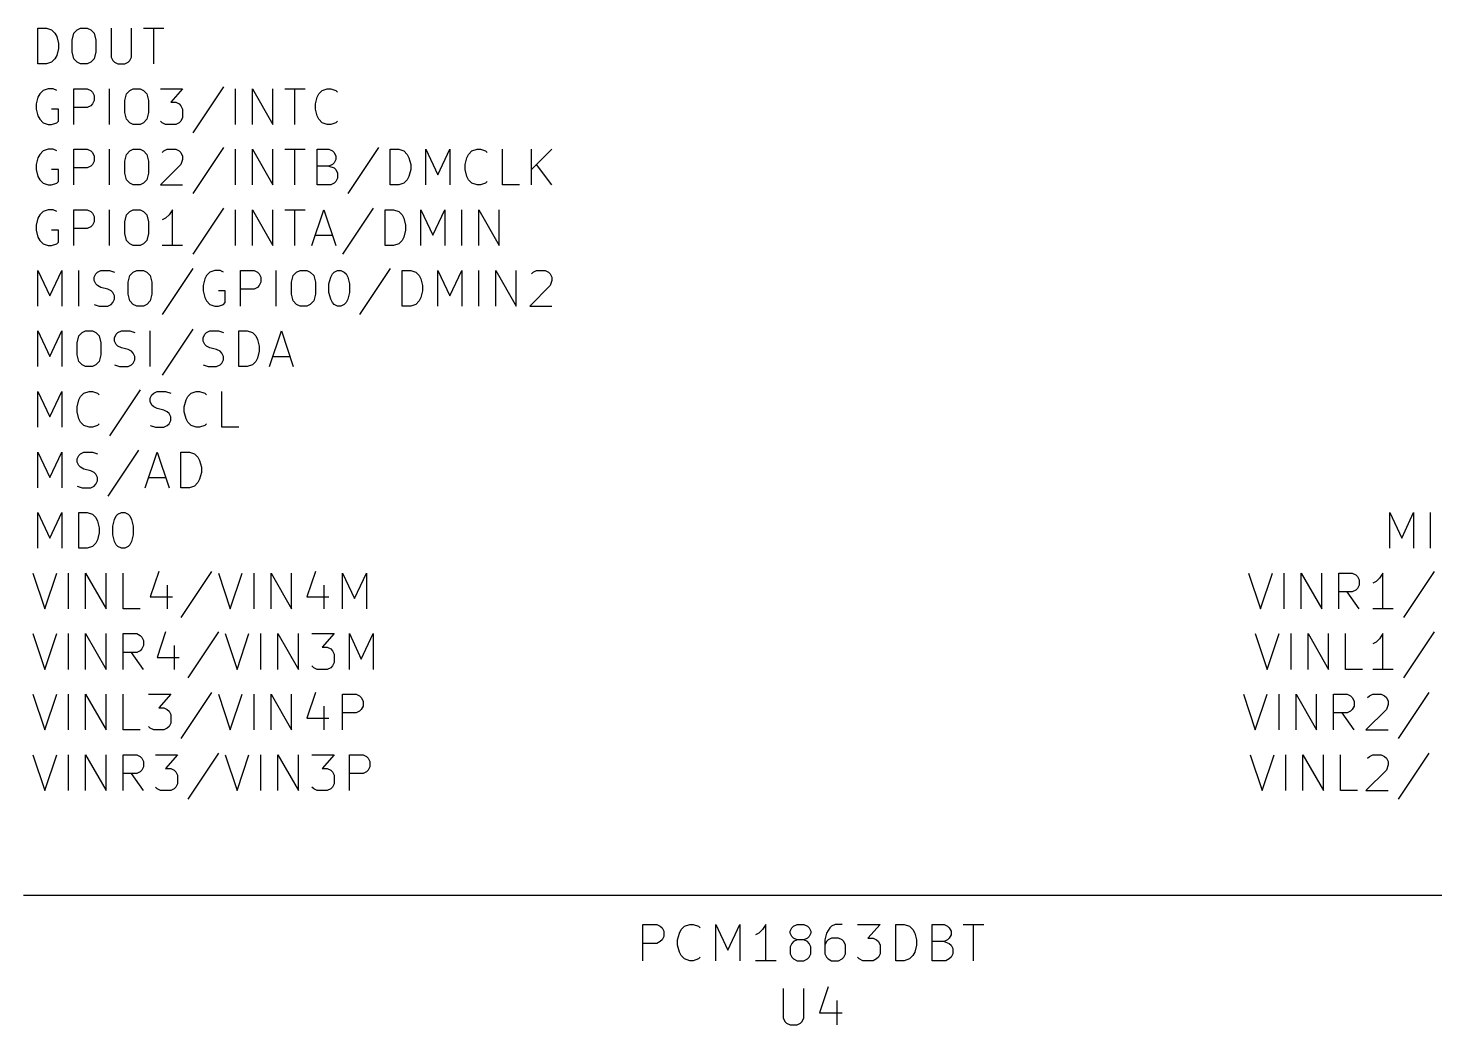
# Model space of a CAD drawing. Header units: millimetres. Extents: x 10 to 287, y -200 to -10.
# Drawn here: x 80.2 to 139.2, y -95.6 to -53.8 of the extents above; entities that cross this region are included whole.
import ezdxf

# ---------------------------------------------------------------- set-up
doc = ezdxf.new("R2010")
doc.units = ezdxf.units.MM
doc.layers.add('GREENSIXTYFIVE', color=129, linetype='CONTINUOUS')
doc.layers.add('RED', color=14, linetype='CONTINUOUS')

msp = doc.modelspace()

# ---------------------------------------------------------------- linework, layer by layer
at = {"layer": 'GREENSIXTYFIVE', "linetype": 'CONTINUOUS'}
for p, q in [((80.6208, -55.3033), (80.6208, -53.8047)), ((80.6208, -53.8047), (80.9776, -53.8047)), ((80.9776, -53.8047), (81.1917, -53.8761)), ((81.1917, -53.8761), (81.3344, -54.0188)), ((81.3344, -54.0188), (81.4057, -54.1615)), ((81.4057, -54.1615), (81.4771, -54.447)), ((82.048, -54.3042), (82.1194, -54.0188)), ((82.1194, -54.0188), (82.2621, -53.8761)), ((82.2621, -53.8761), (82.4048, -53.8047)), ((82.4048, -53.8047), (82.6903, -53.8047)), ((82.6903, -53.8047), (82.833, -53.8761)), ((82.833, -53.8761), (82.9757, -54.0188)), ((82.9757, -54.0188), (83.0471, -54.3042)), ((83.6894, -53.8047), (83.6894, -55.0179)), ((84.5457, -55.0179), (84.5457, -53.8047)), ((85.0453, -53.8047), (85.9016, -53.8047)), ((85.4734, -55.3033), (85.4734, -53.8047)), ((81.4771, -54.6611), (81.4057, -54.9465)), ((81.4771, -54.447), (81.4771, -54.6611)), ((82.048, -54.8038), (82.048, -54.3042)), ((82.1194, -55.0892), (82.048, -54.8038)), ((83.0471, -54.8038), (82.9757, -55.0892)), ((83.0471, -54.3042), (83.0471, -54.8038)), ((80.9776, -55.3033), (80.6208, -55.3033)), ((81.1917, -55.232), (80.9776, -55.3033)), ((81.3344, -55.0892), (81.1917, -55.232)), ((81.4057, -54.9465), (81.3344, -55.0892)), ((82.2621, -55.232), (82.1194, -55.0892)), ((82.4048, -55.3033), (82.2621, -55.232)), ((82.6903, -55.3033), (82.4048, -55.3033)), ((82.833, -55.232), (82.6903, -55.3033)), ((82.9757, -55.0892), (82.833, -55.232)), ((83.6894, -55.0179), (83.7607, -55.1606)), ((83.7607, -55.1606), (83.8321, -55.232)), ((83.8321, -55.232), (83.9748, -55.3033)), ((83.9748, -55.3033), (84.2603, -55.3033)), ((84.2603, -55.3033), (84.403, -55.232)), ((84.403, -55.232), (84.4743, -55.1606)), ((84.4743, -55.1606), (84.5457, -55.0179)), ((80.6921, -56.5588), (80.6208, -56.7015)), ((80.8348, -56.4161), (80.6921, -56.5588)), ((81.0489, -56.3447), (80.8348, -56.4161)), ((81.263, -56.3447), (81.0489, -56.3447)), ((81.4057, -56.4161), (81.263, -56.3447)), ((82.1194, -57.8433), (82.1194, -56.3447)), ((82.1194, -56.3447), (82.6903, -56.3447)), ((82.6903, -56.3447), (82.833, -56.4161)), ((82.833, -56.4161), (82.9043, -56.4874)), ((82.9043, -56.4874), (82.9757, -56.6302)), ((83.618, -57.8433), (83.618, -56.3447)), ((84.2602, -56.8442), (84.3316, -56.5588)), ((84.3316, -56.5588), (84.4743, -56.4161)), ((84.4743, -56.4161), (84.617, -56.3447)), ((84.617, -56.3447), (84.9025, -56.3447)), ((84.9025, -56.3447), (85.0452, -56.4161)), ((85.0452, -56.4161), (85.1879, -56.5588)), ((85.1879, -56.5588), (85.2593, -56.8442)), ((85.7588, -56.3447), (86.6865, -56.3447)), ((86.6865, -56.3447), (86.187, -56.9156)), ((88.3992, -56.2734), (87.1147, -58.2001)), ((88.8988, -57.8433), (88.8988, -56.3447)), ((89.6124, -57.8433), (89.6124, -56.3447)), ((89.6124, -56.3447), (90.4687, -57.8433)), ((90.4687, -57.8433), (90.4687, -56.3447)), ((90.9683, -56.3447), (91.8246, -56.3447)), ((91.3964, -57.8433), (91.3964, -56.3447)), ((92.3242, -56.7015), (92.3955, -56.5588)), ((92.3955, -56.5588), (92.5382, -56.4161)), ((92.5382, -56.4161), (92.7523, -56.3447)), ((92.7523, -56.3447), (92.8951, -56.3447)), ((92.8951, -56.3447), (93.1091, -56.4161)), ((93.1091, -56.4161), (93.1805, -56.4874)), ((80.6208, -56.7015), (80.5494, -56.987)), ((80.5494, -56.987), (80.5494, -57.2011)), ((80.5494, -57.2011), (80.6208, -57.4865)), ((81.4771, -57.2011), (81.1917, -57.2011)), ((81.4771, -57.7006), (81.4771, -57.2011)), ((82.6903, -57.1297), (82.1194, -57.1297)), ((82.833, -57.0583), (82.6903, -57.1297)), ((82.9043, -56.987), (82.833, -57.0583)), ((82.9757, -56.8442), (82.9043, -56.987)), ((82.9757, -56.6302), (82.9757, -56.8442)), ((84.2602, -57.3438), (84.2602, -56.8442)), ((85.2593, -56.8442), (85.2593, -57.3438)), ((86.187, -56.9156), (86.4011, -56.9156)), ((86.4011, -56.9156), (86.5438, -56.987)), ((86.5438, -56.987), (86.6152, -57.0583)), ((86.6152, -57.0583), (86.6865, -57.2011)), ((86.6865, -57.2011), (86.6865, -57.5579)), ((92.2528, -56.987), (92.3242, -56.7015)), ((92.2528, -57.2011), (92.2528, -56.987)), ((92.3242, -57.4865), (92.2528, -57.2011)), ((80.6208, -57.4865), (80.6921, -57.6292)), ((80.6921, -57.6292), (80.8348, -57.772)), ((80.8348, -57.772), (81.0489, -57.8433)), ((81.1917, -57.8433), (81.4057, -57.772)), ((81.4057, -57.772), (81.4771, -57.7006)), ((84.3316, -57.6292), (84.2602, -57.3438)), ((84.4743, -57.772), (84.3316, -57.6292)), ((84.617, -57.8433), (84.4743, -57.772)), ((85.0452, -57.772), (84.9025, -57.8433)), ((85.1879, -57.6292), (85.0452, -57.772)), ((85.2593, -57.3438), (85.1879, -57.6292)), ((85.8302, -57.772), (85.7588, -57.7006)), ((85.9729, -57.8433), (85.8302, -57.772)), ((86.5438, -57.772), (86.4011, -57.8433)), ((86.6152, -57.7006), (86.5438, -57.772)), ((86.6865, -57.5579), (86.6152, -57.7006)), ((92.3955, -57.6292), (92.3242, -57.4865)), ((92.5382, -57.772), (92.3955, -57.6292)), ((92.7523, -57.8433), (92.5382, -57.772)), ((93.1091, -57.772), (92.8951, -57.8433)), ((93.1805, -57.7006), (93.1091, -57.772)), ((81.0489, -57.8433), (81.1917, -57.8433)), ((84.9025, -57.8433), (84.617, -57.8433)), ((86.4011, -57.8433), (85.9729, -57.8433)), ((92.8951, -57.8433), (92.7523, -57.8433)), ((80.8348, -58.9561), (80.6921, -59.0988)), ((81.0489, -58.8847), (80.8348, -58.9561)), ((81.263, -58.8847), (81.0489, -58.8847)), ((81.4057, -58.9561), (81.263, -58.8847)), ((82.1194, -60.3833), (82.1194, -58.8847)), ((82.1194, -58.8847), (82.6903, -58.8847)), ((82.6903, -58.8847), (82.833, -58.9561)), ((82.833, -58.9561), (82.9043, -59.0274)), ((83.618, -60.3833), (83.618, -58.8847)), ((84.3316, -59.0988), (84.4743, -58.9561)), ((84.4743, -58.9561), (84.617, -58.8847)), ((84.617, -58.8847), (84.9025, -58.8847)), ((84.9025, -58.8847), (85.0452, -58.9561)), ((85.0452, -58.9561), (85.1879, -59.0988)), ((85.8302, -59.0274), (85.9016, -58.9561)), ((85.9016, -58.9561), (86.0443, -58.8847)), ((86.0443, -58.8847), (86.4011, -58.8847)), ((86.4011, -58.8847), (86.5438, -58.9561)), ((86.5438, -58.9561), (86.6152, -59.0274)), ((88.3992, -58.8134), (87.1147, -60.7401)), ((88.8988, -60.3833), (88.8988, -58.8847)), ((89.6124, -60.3833), (89.6124, -58.8847)), ((89.6124, -58.8847), (90.4687, -60.3833)), ((90.4687, -60.3833), (90.4687, -58.8847)), ((90.9683, -58.8847), (91.8246, -58.8847)), ((91.3964, -60.3833), (91.3964, -58.8847)), ((92.3242, -60.3833), (92.3242, -58.8847)), ((92.3242, -58.8847), (92.8237, -58.8847)), ((92.8237, -58.8847), (92.9664, -58.9561)), ((92.9664, -58.9561), (93.0378, -59.0274)), ((94.8932, -58.8134), (93.6087, -60.7401)), ((95.3928, -60.3833), (95.3928, -58.8847)), ((95.3928, -58.8847), (95.7496, -58.8847)), ((95.7496, -58.8847), (95.9637, -58.9561)), ((95.9637, -58.9561), (96.1064, -59.0988)), ((96.8914, -60.3833), (96.8914, -58.8847)), ((96.8914, -58.8847), (97.3909, -59.9551)), ((97.3909, -59.9551), (97.8904, -58.8847)), ((97.8904, -58.8847), (97.8904, -60.3833)), ((98.6754, -59.0988), (98.8181, -58.9561)), ((98.8181, -58.9561), (99.0322, -58.8847)), ((99.0322, -58.8847), (99.175, -58.8847)), ((99.175, -58.8847), (99.389, -58.9561)), ((99.389, -58.9561), (99.4604, -59.0274)), ((100.1027, -60.3833), (100.1027, -58.8847)), ((101.3159, -60.3833), (101.3159, -58.8847)), ((102.1722, -58.8847), (101.3159, -59.7411)), ((80.6208, -59.2415), (80.5494, -59.527)), ((80.5494, -59.527), (80.5494, -59.7411)), ((80.6921, -59.0988), (80.6208, -59.2415)), ((82.9043, -59.527), (82.833, -59.5983)), ((82.9043, -59.0274), (82.9757, -59.1702)), ((82.9757, -59.3842), (82.9043, -59.527)), ((82.9757, -59.1702), (82.9757, -59.3842)), ((84.2602, -59.3842), (84.3316, -59.0988)), ((84.2602, -59.8838), (84.2602, -59.3842)), ((85.1879, -59.0988), (85.2593, -59.3842)), ((85.2593, -59.3842), (85.2593, -59.8838)), ((86.6152, -59.527), (85.7588, -60.3833)), ((86.6152, -59.0274), (86.6865, -59.1702)), ((86.6865, -59.3129), (86.6152, -59.527)), ((86.6865, -59.1702), (86.6865, -59.3129)), ((92.9664, -59.527), (92.8237, -59.5983)), ((93.0378, -59.4556), (92.9664, -59.527)), ((93.0378, -59.0274), (93.1091, -59.1702)), ((93.1091, -59.3129), (93.0378, -59.4556)), ((93.1091, -59.1702), (93.1091, -59.3129)), ((96.1064, -59.0988), (96.1777, -59.2415)), ((96.1777, -59.2415), (96.2491, -59.527)), ((96.2491, -59.527), (96.2491, -59.7411)), ((98.5327, -59.527), (98.6041, -59.2415)), ((98.5327, -59.7411), (98.5327, -59.527)), ((98.6041, -59.2415), (98.6754, -59.0988)), ((102.1722, -60.3833), (101.5299, -59.527)), ((80.5494, -59.7411), (80.6208, -60.0265)), ((80.6208, -60.0265), (80.6921, -60.1692)), ((81.4771, -59.7411), (81.1917, -59.7411)), ((81.4771, -60.2406), (81.4771, -59.7411)), ((82.6903, -59.6697), (82.1194, -59.6697)), ((82.833, -59.5983), (82.6903, -59.6697)), ((84.3316, -60.1692), (84.2602, -59.8838)), ((85.2593, -59.8838), (85.1879, -60.1692)), ((92.8237, -59.5983), (92.3242, -59.5983)), ((92.8237, -59.5983), (93.0378, -59.6697)), ((93.0378, -59.6697), (93.1091, -59.7411)), ((93.1091, -59.7411), (93.1805, -59.8838)), ((93.1805, -60.0979), (93.1091, -60.2406)), ((93.1805, -59.8838), (93.1805, -60.0979)), ((96.1777, -60.0265), (96.1064, -60.1692)), ((96.2491, -59.7411), (96.1777, -60.0265)), ((98.6041, -60.0265), (98.5327, -59.7411)), ((98.6754, -60.1692), (98.6041, -60.0265)), ((80.6921, -60.1692), (80.8348, -60.312)), ((80.8348, -60.312), (81.0489, -60.3833)), ((81.0489, -60.3833), (81.1917, -60.3833)), ((81.1917, -60.3833), (81.4057, -60.312)), ((81.4057, -60.312), (81.4771, -60.2406)), ((84.4743, -60.312), (84.3316, -60.1692)), ((84.617, -60.3833), (84.4743, -60.312)), ((84.9025, -60.3833), (84.617, -60.3833)), ((85.0452, -60.312), (84.9025, -60.3833)), ((85.1879, -60.1692), (85.0452, -60.312)), ((85.7588, -60.3833), (86.6865, -60.3833)), ((92.8951, -60.3833), (92.3242, -60.3833)), ((93.0378, -60.312), (92.8951, -60.3833)), ((93.1091, -60.2406), (93.0378, -60.312)), ((95.7496, -60.3833), (95.3928, -60.3833)), ((95.9637, -60.312), (95.7496, -60.3833)), ((96.1064, -60.1692), (95.9637, -60.312)), ((98.8181, -60.312), (98.6754, -60.1692)), ((99.0322, -60.3833), (98.8181, -60.312)), ((99.175, -60.3833), (99.0322, -60.3833)), ((99.389, -60.312), (99.175, -60.3833)), ((99.4604, -60.2406), (99.389, -60.312)), ((100.8163, -60.3833), (100.1027, -60.3833)), ((80.6208, -61.7815), (80.5494, -62.067)), ((80.6921, -61.6388), (80.6208, -61.7815)), ((80.8348, -61.4961), (80.6921, -61.6388)), ((81.0489, -61.4247), (80.8348, -61.4961)), ((81.263, -61.4247), (81.0489, -61.4247)), ((81.4057, -61.4961), (81.263, -61.4247)), ((82.1194, -62.9233), (82.1194, -61.4247)), ((82.1194, -61.4247), (82.6903, -61.4247)), ((82.6903, -61.4247), (82.833, -61.4961)), ((82.833, -61.4961), (82.9043, -61.5674)), ((82.9043, -61.5674), (82.9757, -61.7102)), ((82.9757, -61.9242), (82.9043, -62.067)), ((82.9757, -61.7102), (82.9757, -61.9242)), ((83.618, -62.9233), (83.618, -61.4247)), ((84.2602, -61.9242), (84.3316, -61.6388)), ((84.2602, -62.4238), (84.2602, -61.9242)), ((84.3316, -61.6388), (84.4743, -61.4961)), ((84.4743, -61.4961), (84.617, -61.4247)), ((84.617, -61.4247), (84.9025, -61.4247)), ((84.9025, -61.4247), (85.0452, -61.4961)), ((85.0452, -61.4961), (85.1879, -61.6388)), ((85.1879, -61.6388), (85.2593, -61.9242)), ((85.2593, -61.9242), (85.2593, -62.4238)), ((85.9729, -61.7815), (85.8302, -61.8529)), ((86.1156, -61.6388), (85.9729, -61.7815)), ((86.2584, -61.4247), (86.1156, -61.6388)), ((86.2584, -62.9233), (86.2584, -61.4247)), ((88.3992, -61.3534), (87.1147, -63.2801)), ((88.8988, -62.9233), (88.8988, -61.4247)), ((89.6124, -62.9233), (89.6124, -61.4247)), ((89.6124, -61.4247), (90.4687, -62.9233)), ((90.4687, -62.9233), (90.4687, -61.4247)), ((90.9683, -61.4247), (91.8246, -61.4247)), ((91.3964, -62.9233), (91.3964, -61.4247)), ((92.1101, -62.9233), (92.6096, -61.4247)), ((92.6096, -61.4247), (93.1091, -62.9233)), ((94.6791, -61.3534), (93.3946, -63.2801)), ((95.1787, -62.9233), (95.1787, -61.4247)), ((95.1787, -61.4247), (95.5355, -61.4247)), ((95.5355, -61.4247), (95.7496, -61.4961)), ((95.7496, -61.4961), (95.8923, -61.6388)), ((95.8923, -61.6388), (95.9636, -61.7815)), ((95.9636, -61.7815), (96.035, -62.067)), ((96.6773, -62.9233), (96.6773, -61.4247)), ((96.6773, -61.4247), (97.1768, -62.4951)), ((97.1768, -62.4951), (97.6763, -61.4247)), ((97.6763, -61.4247), (97.6763, -62.9233)), ((98.39, -62.9233), (98.39, -61.4247)), ((99.1036, -62.9233), (99.1036, -61.4247)), ((99.1036, -61.4247), (99.9599, -62.9233)), ((99.9599, -62.9233), (99.9599, -61.4247)), ((80.5494, -62.067), (80.5494, -62.2811)), ((80.5494, -62.2811), (80.6208, -62.5665)), ((81.4771, -62.2811), (81.1917, -62.2811)), ((81.4771, -62.7806), (81.4771, -62.2811)), ((82.6903, -62.2097), (82.1194, -62.2097)), ((82.833, -62.1383), (82.6903, -62.2097)), ((82.9043, -62.067), (82.833, -62.1383)), ((84.3316, -62.7092), (84.2602, -62.4238)), ((85.2593, -62.4238), (85.1879, -62.7092)), ((92.2528, -62.4951), (92.9664, -62.4951)), ((96.035, -62.2811), (95.9636, -62.5665)), ((96.035, -62.067), (96.035, -62.2811)), ((80.6208, -62.5665), (80.6921, -62.7092)), ((80.6921, -62.7092), (80.8348, -62.852)), ((80.8348, -62.852), (81.0489, -62.9233)), ((81.0489, -62.9233), (81.1917, -62.9233)), ((81.1917, -62.9233), (81.4057, -62.852)), ((81.4057, -62.852), (81.4771, -62.7806)), ((84.4743, -62.852), (84.3316, -62.7092)), ((84.617, -62.9233), (84.4743, -62.852)), ((84.9025, -62.9233), (84.617, -62.9233)), ((85.0452, -62.852), (84.9025, -62.9233)), ((85.1879, -62.7092), (85.0452, -62.852)), ((86.6865, -62.9233), (85.8302, -62.9233)), ((95.5355, -62.9233), (95.1787, -62.9233)), ((95.7496, -62.852), (95.5355, -62.9233)), ((95.8923, -62.7092), (95.7496, -62.852)), ((95.9636, -62.5665), (95.8923, -62.7092)), ((80.6208, -65.4633), (80.6208, -63.9647)), ((80.6208, -63.9647), (81.1203, -65.0351)), ((81.1203, -65.0351), (81.6198, -63.9647)), ((81.6198, -63.9647), (81.6198, -65.4633)), ((82.3335, -65.4633), (82.3335, -63.9647)), ((82.9757, -64.2502), (83.0471, -64.1074)), ((82.9757, -64.3929), (82.9757, -64.2502)), ((83.0471, -64.1074), (83.1184, -64.0361)), ((83.1184, -64.0361), (83.2611, -63.9647)), ((83.2611, -63.9647), (83.618, -63.9647)), ((83.618, -63.9647), (83.832, -64.0361)), ((84.4029, -64.4642), (84.4743, -64.1788)), ((84.4743, -64.1788), (84.617, -64.0361)), ((84.617, -64.0361), (84.7597, -63.9647)), ((84.7597, -63.9647), (85.0452, -63.9647)), ((85.0452, -63.9647), (85.1879, -64.0361)), ((85.1879, -64.0361), (85.3306, -64.1788)), ((85.3306, -64.1788), (85.402, -64.4642)), ((87.1147, -63.8934), (85.8302, -65.8201)), ((87.6856, -64.1788), (87.6143, -64.3215)), ((87.8283, -64.0361), (87.6856, -64.1788)), ((88.0424, -63.9647), (87.8283, -64.0361)), ((88.2565, -63.9647), (88.0424, -63.9647)), ((88.3992, -64.0361), (88.2565, -63.9647)), ((89.1129, -65.4633), (89.1129, -63.9647)), ((89.1129, -63.9647), (89.6838, -63.9647)), ((89.6838, -63.9647), (89.8265, -64.0361)), ((89.8265, -64.0361), (89.8978, -64.1074)), ((89.8978, -64.1074), (89.9692, -64.2502)), ((89.9692, -64.2502), (89.9692, -64.4642)), ((90.6115, -65.4633), (90.6115, -63.9647)), ((91.2537, -64.4642), (91.3251, -64.1788)), ((91.3251, -64.1788), (91.4678, -64.0361)), ((91.4678, -64.0361), (91.6105, -63.9647)), ((91.6105, -63.9647), (91.896, -63.9647)), ((91.896, -63.9647), (92.0387, -64.0361)), ((92.0387, -64.0361), (92.1814, -64.1788)), ((92.1814, -64.1788), (92.2528, -64.4642)), ((92.8237, -64.5356), (92.8951, -64.2502)), ((92.8951, -64.2502), (92.9664, -64.1074)), ((92.9664, -64.1074), (93.0378, -64.0361)), ((93.0378, -64.0361), (93.1805, -63.9647)), ((93.1805, -63.9647), (93.3232, -63.9647)), ((93.3232, -63.9647), (93.466, -64.0361)), ((93.466, -64.0361), (93.5373, -64.1074)), ((93.5373, -64.1074), (93.6087, -64.2502)), ((93.6087, -64.2502), (93.68, -64.5356)), ((95.3927, -63.8934), (94.1082, -65.8201)), ((95.8923, -65.4633), (95.8923, -63.9647)), ((95.8923, -63.9647), (96.2491, -63.9647)), ((96.2491, -63.9647), (96.4632, -64.0361)), ((96.4632, -64.0361), (96.6059, -64.1788)), ((96.6059, -64.1788), (96.6772, -64.3215)), ((97.3909, -65.4633), (97.3909, -63.9647)), ((97.3909, -63.9647), (97.8904, -65.0351)), ((97.8904, -65.0351), (98.3899, -63.9647)), ((98.3899, -63.9647), (98.3899, -65.4633)), ((99.1036, -65.4633), (99.1036, -63.9647)), ((99.8172, -65.4633), (99.8172, -63.9647)), ((99.8172, -63.9647), (100.6735, -65.4633)), ((100.6735, -65.4633), (100.6735, -63.9647)), ((101.3158, -64.1074), (101.3872, -64.0361)), ((101.3872, -64.0361), (101.5299, -63.9647)), ((101.5299, -63.9647), (101.8867, -63.9647)), ((101.8867, -63.9647), (102.0294, -64.0361)), ((102.0294, -64.0361), (102.1008, -64.1074)), ((102.1008, -64.1074), (102.1721, -64.2502)), ((102.1721, -64.2502), (102.1721, -64.3929)), ((83.0471, -64.5356), (82.9757, -64.3929)), ((83.1184, -64.607), (83.0471, -64.5356)), ((83.2611, -64.6783), (83.1184, -64.607)), ((83.5466, -64.7497), (83.2611, -64.6783)), ((83.6893, -64.8211), (83.5466, -64.7497)), ((83.7607, -64.8924), (83.6893, -64.8211)), ((84.4029, -64.9638), (84.4029, -64.4642)), ((85.402, -64.4642), (85.402, -64.9638)), ((87.6143, -64.3215), (87.5429, -64.607)), ((87.5429, -64.607), (87.5429, -64.8211)), ((87.5429, -64.8211), (87.6143, -65.1065)), ((88.4706, -64.8211), (88.1852, -64.8211)), ((88.4706, -65.3206), (88.4706, -64.8211)), ((89.6838, -64.7497), (89.1129, -64.7497)), ((89.8265, -64.6783), (89.6838, -64.7497)), ((89.8978, -64.607), (89.8265, -64.6783)), ((89.9692, -64.4642), (89.8978, -64.607)), ((91.2537, -64.9638), (91.2537, -64.4642)), ((92.2528, -64.4642), (92.2528, -64.9638)), ((92.8237, -64.8924), (92.8237, -64.5356)), ((93.68, -64.5356), (93.68, -64.8924)), ((96.6772, -64.3215), (96.7486, -64.607)), ((96.7486, -64.8211), (96.6772, -65.1065)), ((96.7486, -64.607), (96.7486, -64.8211)), ((102.1008, -64.607), (101.2444, -65.4633)), ((102.1721, -64.3929), (102.1008, -64.607)), ((82.9757, -65.392), (83.1898, -65.4633)), ((83.1898, -65.4633), (83.5466, -65.4633)), ((83.5466, -65.4633), (83.6893, -65.392)), ((83.6893, -65.392), (83.7607, -65.3206)), ((83.832, -65.0351), (83.7607, -64.8924)), ((83.7607, -65.3206), (83.832, -65.1779)), ((83.832, -65.1779), (83.832, -65.0351)), ((84.4743, -65.2492), (84.4029, -64.9638)), ((84.617, -65.392), (84.4743, -65.2492)), ((84.7597, -65.4633), (84.617, -65.392)), ((85.0452, -65.4633), (84.7597, -65.4633)), ((85.1879, -65.392), (85.0452, -65.4633)), ((85.3306, -65.2492), (85.1879, -65.392)), ((85.402, -64.9638), (85.3306, -65.2492)), ((87.6143, -65.1065), (87.6856, -65.2492)), ((87.6856, -65.2492), (87.8283, -65.392)), ((87.8283, -65.392), (88.0424, -65.4633)), ((88.0424, -65.4633), (88.1852, -65.4633)), ((88.1852, -65.4633), (88.3992, -65.392)), ((88.3992, -65.392), (88.4706, -65.3206)), ((91.3251, -65.2492), (91.2537, -64.9638)), ((91.4678, -65.392), (91.3251, -65.2492)), ((91.6105, -65.4633), (91.4678, -65.392)), ((91.896, -65.4633), (91.6105, -65.4633)), ((92.0387, -65.392), (91.896, -65.4633)), ((92.1814, -65.2492), (92.0387, -65.392)), ((92.2528, -64.9638), (92.1814, -65.2492)), ((92.8951, -65.1779), (92.8237, -64.8924)), ((92.9664, -65.3206), (92.8951, -65.1779)), ((93.0378, -65.392), (92.9664, -65.3206)), ((93.1805, -65.4633), (93.0378, -65.392)), ((93.3232, -65.4633), (93.1805, -65.4633)), ((93.466, -65.392), (93.3232, -65.4633)), ((93.5373, -65.3206), (93.466, -65.392)), ((93.6087, -65.1779), (93.5373, -65.3206)), ((93.68, -64.8924), (93.6087, -65.1779)), ((96.2491, -65.4633), (95.8923, -65.4633)), ((96.4632, -65.392), (96.2491, -65.4633)), ((96.6059, -65.2492), (96.4632, -65.392)), ((96.6772, -65.1065), (96.6059, -65.2492)), ((101.2444, -65.4633), (102.1721, -65.4633)), ((80.6208, -68.0033), (80.6208, -66.5047)), ((80.6208, -66.5047), (81.1203, -67.5751)), ((81.1203, -67.5751), (81.6198, -66.5047)), ((81.6198, -66.5047), (81.6198, -68.0033)), ((82.3335, -66.7188), (82.4762, -66.5761)), ((82.4762, -66.5761), (82.6189, -66.5047)), ((82.6189, -66.5047), (82.9044, -66.5047)), ((82.9044, -66.5047), (83.0471, -66.5761)), ((83.0471, -66.5761), (83.1898, -66.7188)), ((83.8321, -66.7902), (83.9035, -66.6474)), ((83.9035, -66.6474), (83.9748, -66.5761)), ((83.9748, -66.5761), (84.1175, -66.5047)), ((84.1175, -66.5047), (84.4744, -66.5047)), ((84.4744, -66.5047), (84.6884, -66.5761)), ((85.3307, -68.0033), (85.3307, -66.5047)), ((87.1147, -66.4334), (85.8302, -68.3601)), ((87.5429, -66.7902), (87.6143, -66.6474)), ((87.6143, -66.6474), (87.6856, -66.5761)), ((87.6856, -66.5761), (87.8283, -66.5047)), ((87.8283, -66.5047), (88.1852, -66.5047)), ((88.1852, -66.5047), (88.3992, -66.5761)), ((89.0415, -68.0033), (89.0415, -66.5047)), ((89.0415, -66.5047), (89.3983, -66.5047)), ((89.3983, -66.5047), (89.6124, -66.5761)), ((89.6124, -66.5761), (89.7551, -66.7188)), ((90.326, -68.0033), (90.8255, -66.5047)), ((90.8255, -66.5047), (91.325, -68.0033)), ((82.2621, -67.0042), (82.3335, -66.7188)), ((82.2621, -67.5038), (82.2621, -67.0042)), ((83.1898, -66.7188), (83.2612, -67.0042)), ((83.2612, -67.0042), (83.2612, -67.5038)), ((83.8321, -66.9329), (83.8321, -66.7902)), ((83.9035, -67.0756), (83.8321, -66.9329)), ((83.9748, -67.147), (83.9035, -67.0756)), ((84.1175, -67.2183), (83.9748, -67.147)), ((84.403, -67.2897), (84.1175, -67.2183)), ((87.5429, -66.9329), (87.5429, -66.7902)), ((87.6143, -67.0756), (87.5429, -66.9329)), ((87.6856, -67.147), (87.6143, -67.0756)), ((87.8283, -67.2183), (87.6856, -67.147)), ((88.1138, -67.2897), (87.8283, -67.2183)), ((89.7551, -66.7188), (89.8264, -66.8615)), ((89.8264, -66.8615), (89.8978, -67.147)), ((89.8978, -67.147), (89.8978, -67.3611)), ((82.3335, -67.7892), (82.2621, -67.5038)), ((82.4762, -67.932), (82.3335, -67.7892)), ((83.1898, -67.7892), (83.0471, -67.932)), ((83.2612, -67.5038), (83.1898, -67.7892)), ((84.5457, -67.3611), (84.403, -67.2897)), ((84.6171, -67.4324), (84.5457, -67.3611)), ((84.6884, -67.5751), (84.6171, -67.4324)), ((84.6171, -67.8606), (84.6884, -67.7179)), ((84.6884, -67.7179), (84.6884, -67.5751)), ((88.2565, -67.3611), (88.1138, -67.2897)), ((88.3279, -67.4324), (88.2565, -67.3611)), ((88.3992, -67.5751), (88.3279, -67.4324)), ((88.3279, -67.8606), (88.3992, -67.7179)), ((88.3992, -67.7179), (88.3992, -67.5751)), ((89.7551, -67.7892), (89.6124, -67.932)), ((89.8264, -67.6465), (89.7551, -67.7892)), ((89.8978, -67.3611), (89.8264, -67.6465)), ((90.4687, -67.5751), (91.1823, -67.5751)), ((82.6189, -68.0033), (82.4762, -67.932)), ((82.9044, -68.0033), (82.6189, -68.0033)), ((83.0471, -67.932), (82.9044, -68.0033)), ((83.8321, -67.932), (84.0462, -68.0033)), ((84.0462, -68.0033), (84.403, -68.0033)), ((84.403, -68.0033), (84.5457, -67.932)), ((84.5457, -67.932), (84.6171, -67.8606)), ((87.5429, -67.932), (87.757, -68.0033)), ((87.757, -68.0033), (88.1138, -68.0033)), ((88.1138, -68.0033), (88.2565, -67.932)), ((88.2565, -67.932), (88.3279, -67.8606)), ((89.3983, -68.0033), (89.0415, -68.0033)), ((89.6124, -67.932), (89.3983, -68.0033)), ((84.9025, -68.9734), (83.618, -70.9001)), ((80.6208, -70.5433), (80.6208, -69.0447)), ((80.6208, -69.0447), (81.1203, -70.1151)), ((81.1203, -70.1151), (81.6198, -69.0447)), ((81.6198, -69.0447), (81.6198, -70.5433)), ((82.2621, -69.687), (82.3335, -69.4015)), ((82.3335, -69.4015), (82.4048, -69.2588)), ((82.4048, -69.2588), (82.5475, -69.1161)), ((82.5475, -69.1161), (82.7616, -69.0447)), ((82.7616, -69.0447), (82.9044, -69.0447)), ((82.9044, -69.0447), (83.1184, -69.1161)), ((83.1184, -69.1161), (83.1898, -69.1874)), ((85.3307, -69.3302), (85.4021, -69.1874)), ((85.3307, -69.4729), (85.3307, -69.3302)), ((85.4021, -69.6156), (85.3307, -69.4729)), ((85.4021, -69.1874), (85.4734, -69.1161)), ((85.4734, -69.1161), (85.6161, -69.0447)), ((85.6161, -69.0447), (85.973, -69.0447)), ((85.973, -69.0447), (86.187, -69.1161)), ((86.7579, -69.687), (86.8293, -69.4015)), ((86.8293, -69.4015), (86.9006, -69.2588)), ((86.9006, -69.2588), (87.0433, -69.1161)), ((87.0433, -69.1161), (87.2574, -69.0447)), ((87.2574, -69.0447), (87.4002, -69.0447)), ((87.4002, -69.0447), (87.6142, -69.1161)), ((87.6142, -69.1161), (87.6856, -69.1874)), ((88.3279, -70.5433), (88.3279, -69.0447)), ((82.2621, -69.9011), (82.2621, -69.687)), ((82.3335, -70.1865), (82.2621, -69.9011)), ((82.4048, -70.3292), (82.3335, -70.1865)), ((85.4734, -69.687), (85.4021, -69.6156)), ((85.6161, -69.7583), (85.4734, -69.687)), ((85.9016, -69.8297), (85.6161, -69.7583)), ((86.0443, -69.9011), (85.9016, -69.8297)), ((86.1157, -69.9724), (86.0443, -69.9011)), ((86.187, -70.1151), (86.1157, -69.9724)), ((86.187, -70.2579), (86.187, -70.1151)), ((86.7579, -69.9011), (86.7579, -69.687)), ((86.8293, -70.1865), (86.7579, -69.9011)), ((86.9006, -70.3292), (86.8293, -70.1865)), ((82.5475, -70.472), (82.4048, -70.3292)), ((82.7616, -70.5433), (82.5475, -70.472)), ((82.9044, -70.5433), (82.7616, -70.5433)), ((83.1184, -70.472), (82.9044, -70.5433)), ((83.1898, -70.4006), (83.1184, -70.472)), ((85.3307, -70.472), (85.5448, -70.5433)), ((85.5448, -70.5433), (85.9016, -70.5433)), ((85.9016, -70.5433), (86.0443, -70.472)), ((86.0443, -70.472), (86.1157, -70.4006)), ((86.1157, -70.4006), (86.187, -70.2579)), ((87.0433, -70.472), (86.9006, -70.3292)), ((87.2574, -70.5433), (87.0433, -70.472)), ((87.4002, -70.5433), (87.2574, -70.5433)), ((87.6142, -70.472), (87.4002, -70.5433)), ((87.6856, -70.4006), (87.6142, -70.472)), ((89.0415, -70.5433), (88.3279, -70.5433)), ((80.6208, -73.0833), (80.6208, -71.5847)), ((80.6208, -71.5847), (81.1203, -72.6551)), ((81.1203, -72.6551), (81.6198, -71.5847)), ((81.6198, -71.5847), (81.6198, -73.0833)), ((82.2621, -71.8702), (82.3335, -71.7274)), ((82.2621, -72.0129), (82.2621, -71.8702)), ((82.3335, -71.7274), (82.4048, -71.6561)), ((82.4048, -71.6561), (82.5475, -71.5847)), ((82.5475, -71.5847), (82.9044, -71.5847)), ((82.9044, -71.5847), (83.1184, -71.6561)), ((84.8311, -71.5134), (83.5466, -73.4401)), ((85.1166, -73.0833), (85.6161, -71.5847)), ((85.6161, -71.5847), (86.1156, -73.0833)), ((86.6152, -73.0833), (86.6152, -71.5847)), ((86.6152, -71.5847), (86.972, -71.5847)), ((86.972, -71.5847), (87.1861, -71.6561)), ((87.1861, -71.6561), (87.3288, -71.7988)), ((87.3288, -71.7988), (87.4001, -71.9415)), ((87.4001, -71.9415), (87.4715, -72.227)), ((82.3335, -72.1556), (82.2621, -72.0129)), ((82.4048, -72.227), (82.3335, -72.1556)), ((82.5475, -72.2983), (82.4048, -72.227)), ((82.833, -72.3697), (82.5475, -72.2983)), ((82.9757, -72.4411), (82.833, -72.3697)), ((83.0471, -72.5124), (82.9757, -72.4411)), ((83.1184, -72.6551), (83.0471, -72.5124)), ((87.4715, -72.4411), (87.4001, -72.7265)), ((87.4715, -72.227), (87.4715, -72.4411)), ((82.2621, -73.012), (82.4762, -73.0833)), ((82.4762, -73.0833), (82.833, -73.0833)), ((82.833, -73.0833), (82.9757, -73.012)), ((82.9757, -73.012), (83.0471, -72.9406)), ((83.0471, -72.9406), (83.1184, -72.7979)), ((83.1184, -72.7979), (83.1184, -72.6551)), ((85.2593, -72.6551), (85.9729, -72.6551)), ((86.972, -73.0833), (86.6152, -73.0833)), ((87.1861, -73.012), (86.972, -73.0833)), ((87.3288, -72.8692), (87.1861, -73.012)), ((87.4001, -72.7265), (87.3288, -72.8692)), ((80.6208, -75.6233), (80.6208, -74.1247)), ((80.6208, -74.1247), (81.1203, -75.1951)), ((81.1203, -75.1951), (81.6198, -74.1247)), ((81.6198, -74.1247), (81.6198, -75.6233)), ((82.3335, -75.6233), (82.3335, -74.1247)), ((82.3335, -74.1247), (82.6903, -74.1247)), ((82.6903, -74.1247), (82.9044, -74.1961)), ((82.9044, -74.1961), (83.0471, -74.3388)), ((83.8321, -74.4102), (83.9034, -74.2674)), ((83.9034, -74.2674), (83.9748, -74.1961)), ((83.9748, -74.1961), (84.1175, -74.1247)), ((84.1175, -74.1247), (84.2602, -74.1247)), ((84.2602, -74.1247), (84.403, -74.1961)), ((84.403, -74.1961), (84.4743, -74.2674)), ((84.4743, -74.2674), (84.5457, -74.4102)), ((137.304, -75.6233), (137.304, -74.1247)), ((137.304, -74.1247), (137.8035, -75.1951)), ((137.8035, -75.1951), (138.303, -74.1247)), ((138.303, -74.1247), (138.303, -75.6233)), ((139.0167, -75.6233), (139.0167, -74.1247)), ((83.0471, -74.3388), (83.1184, -74.4815)), ((83.1184, -74.4815), (83.1898, -74.767)), ((83.1898, -74.767), (83.1898, -74.9811)), ((83.7607, -74.6956), (83.8321, -74.4102)), ((83.7607, -75.0524), (83.7607, -74.6956)), ((84.5457, -74.4102), (84.617, -74.6956)), ((84.617, -74.6956), (84.617, -75.0524)), ((83.0471, -75.4092), (82.9044, -75.552)), ((83.1184, -75.2665), (83.0471, -75.4092)), ((83.1898, -74.9811), (83.1184, -75.2665)), ((83.8321, -75.3379), (83.7607, -75.0524)), ((83.9034, -75.4806), (83.8321, -75.3379)), ((83.9748, -75.552), (83.9034, -75.4806)), ((84.4743, -75.4806), (84.403, -75.552)), ((84.5457, -75.3379), (84.4743, -75.4806)), ((84.617, -75.0524), (84.5457, -75.3379)), ((82.6903, -75.6233), (82.3335, -75.6233)), ((82.9044, -75.552), (82.6903, -75.6233)), ((84.1175, -75.6233), (83.9748, -75.552)), ((84.2602, -75.6233), (84.1175, -75.6233)), ((84.403, -75.552), (84.2602, -75.6233)), ((80.4067, -76.6647), (80.9062, -78.1633)), ((80.9062, -78.1633), (81.4057, -76.6647)), ((81.9053, -78.1633), (81.9053, -76.6647)), ((82.6189, -78.1633), (82.6189, -76.6647)), ((82.6189, -76.6647), (83.4752, -78.1633)), ((83.4752, -78.1633), (83.4752, -76.6647)), ((84.1889, -78.1633), (84.1889, -76.6647)), ((85.6875, -76.5934), (85.3307, -77.6638)), ((87.8997, -76.5934), (86.6152, -78.5201)), ((88.1852, -76.6647), (88.6847, -78.1633)), ((88.6847, -78.1633), (89.1842, -76.6647)), ((89.6838, -78.1633), (89.6838, -76.6647)), ((90.3974, -78.1633), (90.3974, -76.6647)), ((90.3974, -76.6647), (91.2537, -78.1633)), ((91.2537, -78.1633), (91.2537, -76.6647)), ((92.2528, -76.5934), (91.896, -77.6638)), ((93.3946, -78.1633), (93.3946, -76.6647)), ((93.3946, -76.6647), (93.8941, -77.7351)), ((93.8941, -77.7351), (94.3936, -76.6647)), ((94.3936, -76.6647), (94.3936, -78.1633)), ((131.3809, -76.6647), (131.8804, -78.1633)), ((131.8804, -78.1633), (132.3799, -76.6647)), ((132.8795, -78.1633), (132.8795, -76.6647)), ((133.5931, -78.1633), (133.5931, -76.6647)), ((133.5931, -76.6647), (134.4494, -78.1633)), ((134.4494, -78.1633), (134.4494, -76.6647)), ((135.1631, -78.1633), (135.1631, -76.6647)), ((135.1631, -76.6647), (135.734, -76.6647)), ((135.734, -76.6647), (135.8767, -76.7361)), ((137.0185, -76.6647), (136.8757, -76.8788)), ((137.0185, -78.1633), (137.0185, -76.6647)), ((139.1593, -76.5934), (137.8748, -78.5201)), ((86.0443, -77.1642), (86.0443, -78.1633)), ((92.6096, -77.1642), (92.6096, -78.1633)), ((135.8767, -76.7361), (135.948, -76.8074)), ((135.948, -76.8074), (136.0194, -76.9502)), ((136.0194, -77.1642), (135.948, -77.307)), ((136.0194, -76.9502), (136.0194, -77.1642)), ((136.733, -77.0215), (136.5903, -77.0929)), ((136.8757, -76.8788), (136.733, -77.0215)), ((85.3307, -77.6638), (86.2584, -77.6638)), ((91.896, -77.6638), (92.8237, -77.6638)), ((135.734, -77.4497), (135.1631, -77.4497)), ((136.0194, -78.1633), (135.5199, -77.4497)), ((135.8767, -77.3783), (135.734, -77.4497)), ((135.948, -77.307), (135.8767, -77.3783)), ((84.9025, -78.1633), (84.1889, -78.1633)), ((137.4466, -78.1633), (136.5903, -78.1633)), ((80.4067, -79.2047), (80.9062, -80.7033)), ((80.9062, -80.7033), (81.4057, -79.2047)), ((81.9053, -80.7033), (81.9053, -79.2047)), ((82.6189, -80.7033), (82.6189, -79.2047)), ((82.6189, -79.2047), (83.4752, -80.7033)), ((83.4752, -80.7033), (83.4752, -79.2047)), ((84.1889, -80.7033), (84.1889, -79.2047)), ((84.1889, -79.2047), (84.7598, -79.2047)), ((84.7598, -79.2047), (84.9025, -79.2761)), ((84.9025, -79.2761), (84.9738, -79.3474)), ((84.9738, -79.3474), (85.0452, -79.4902)), ((85.0452, -79.4902), (85.0452, -79.7042)), ((85.9729, -79.1334), (85.6161, -80.2038)), ((88.1851, -79.1334), (86.9006, -81.0601)), ((88.4706, -79.2047), (88.9701, -80.7033)), ((88.9701, -80.7033), (89.4696, -79.2047)), ((89.9692, -80.7033), (89.9692, -79.2047)), ((90.6828, -80.7033), (90.6828, -79.2047)), ((90.6828, -79.2047), (91.5391, -80.7033)), ((91.5391, -80.7033), (91.5391, -79.2047)), ((92.11, -79.2047), (93.0377, -79.2047)), ((93.0377, -79.2047), (92.5382, -79.7756)), ((93.68, -80.7033), (93.68, -79.2047)), ((93.68, -79.2047), (94.1795, -80.2751)), ((94.1795, -80.2751), (94.679, -79.2047)), ((94.679, -79.2047), (94.679, -80.7033)), ((131.6663, -79.2047), (132.1658, -80.7033)), ((132.1658, -80.7033), (132.6653, -79.2047)), ((133.1649, -80.7033), (133.1649, -79.2047)), ((133.8785, -80.7033), (133.8785, -79.2047)), ((133.8785, -79.2047), (134.7348, -80.7033)), ((134.7348, -80.7033), (134.7348, -79.2047)), ((135.4485, -80.7033), (135.4485, -79.2047)), ((136.733, -79.5615), (136.5903, -79.6329)), ((136.8757, -79.4188), (136.733, -79.5615)), ((137.0185, -79.2047), (136.8757, -79.4188)), ((137.0185, -80.7033), (137.0185, -79.2047)), ((139.1593, -79.1334), (137.8748, -81.0601)), ((84.7598, -79.9897), (84.1889, -79.9897)), ((85.0452, -80.7033), (84.5457, -79.9897)), ((84.9025, -79.9183), (84.7598, -79.9897)), ((84.9738, -79.847), (84.9025, -79.9183)), ((85.0452, -79.7042), (84.9738, -79.847)), ((85.6161, -80.2038), (86.5438, -80.2038)), ((86.3297, -79.7042), (86.3297, -80.7033)), ((92.5382, -79.7756), (92.7523, -79.7756)), ((92.7523, -79.7756), (92.895, -79.847)), ((92.895, -79.847), (92.9664, -79.9183)), ((92.9664, -79.9183), (93.0377, -80.0611)), ((93.0377, -80.0611), (93.0377, -80.4179)), ((92.1814, -80.632), (92.11, -80.5606)), ((92.3241, -80.7033), (92.1814, -80.632)), ((92.7523, -80.7033), (92.3241, -80.7033)), ((92.895, -80.632), (92.7523, -80.7033)), ((92.9664, -80.5606), (92.895, -80.632)), ((93.0377, -80.4179), (92.9664, -80.5606)), ((136.1621, -80.7033), (135.4485, -80.7033)), ((137.4466, -80.7033), (136.5903, -80.7033)), ((80.4067, -81.7447), (80.9062, -83.2433)), ((80.9062, -83.2433), (81.4057, -81.7447)), ((81.9053, -83.2433), (81.9053, -81.7447)), ((82.6189, -83.2433), (82.6189, -81.7447)), ((82.6189, -81.7447), (83.4752, -83.2433)), ((83.4752, -83.2433), (83.4752, -81.7447)), ((84.1889, -83.2433), (84.1889, -81.7447)), ((85.2593, -81.7447), (86.187, -81.7447)), ((86.187, -81.7447), (85.6875, -82.3156)), ((87.8997, -81.6734), (86.6152, -83.6001)), ((88.1852, -81.7447), (88.6847, -83.2433)), ((88.6847, -83.2433), (89.1842, -81.7447)), ((89.6838, -83.2433), (89.6838, -81.7447)), ((90.3974, -83.2433), (90.3974, -81.7447)), ((90.3974, -81.7447), (91.2537, -83.2433)), ((91.2537, -83.2433), (91.2537, -81.7447)), ((92.2528, -81.6734), (91.896, -82.7438)), ((93.3946, -83.2433), (93.3946, -81.7447)), ((93.3946, -81.7447), (93.9655, -81.7447)), ((93.9655, -81.7447), (94.1082, -81.8161)), ((94.1082, -81.8161), (94.1795, -81.8874)), ((94.1795, -81.8874), (94.2509, -82.0302)), ((131.1668, -81.7447), (131.6663, -83.2433)), ((131.6663, -83.2433), (132.1658, -81.7447)), ((132.6654, -83.2433), (132.6654, -81.7447)), ((133.379, -83.2433), (133.379, -81.7447)), ((133.379, -81.7447), (134.2353, -83.2433)), ((134.2353, -83.2433), (134.2353, -81.7447)), ((134.949, -83.2433), (134.949, -81.7447)), ((134.949, -81.7447), (135.5199, -81.7447)), ((135.5199, -81.7447), (135.6626, -81.8161)), ((135.6626, -81.8161), (135.7339, -81.8874)), ((135.7339, -81.8874), (135.8053, -82.0302)), ((136.3762, -81.8874), (136.4476, -81.8161)), ((136.4476, -81.8161), (136.5903, -81.7447)), ((136.5903, -81.7447), (136.9471, -81.7447)), ((136.9471, -81.7447), (137.0898, -81.8161)), ((137.0898, -81.8161), (137.1612, -81.8874)), ((137.1612, -81.8874), (137.2325, -82.0302)), ((138.9452, -81.6734), (137.6607, -83.6001)), ((85.6875, -82.3156), (85.9016, -82.3156)), ((85.9016, -82.3156), (86.0443, -82.387)), ((86.0443, -82.387), (86.1157, -82.4583)), ((86.1157, -82.4583), (86.187, -82.6011)), ((92.6096, -82.2442), (92.6096, -83.2433)), ((93.9655, -82.5297), (93.3946, -82.5297)), ((94.1082, -82.4583), (93.9655, -82.5297)), ((94.1795, -82.387), (94.1082, -82.4583)), ((94.2509, -82.2442), (94.1795, -82.387)), ((94.2509, -82.0302), (94.2509, -82.2442)), ((135.5199, -82.5297), (134.949, -82.5297)), ((135.8053, -83.2433), (135.3058, -82.5297)), ((135.6626, -82.4583), (135.5199, -82.5297)), ((135.7339, -82.387), (135.6626, -82.4583)), ((135.8053, -82.2442), (135.7339, -82.387)), ((135.8053, -82.0302), (135.8053, -82.2442)), ((137.1612, -82.387), (136.3048, -83.2433)), ((137.2325, -82.1729), (137.1612, -82.387)), ((137.2325, -82.0302), (137.2325, -82.1729)), ((85.3307, -83.172), (85.2593, -83.1006)), ((86.1157, -83.1006), (86.0443, -83.172)), ((86.187, -82.9579), (86.1157, -83.1006)), ((86.187, -82.6011), (86.187, -82.9579)), ((91.896, -82.7438), (92.8237, -82.7438)), ((84.9025, -83.2433), (84.1889, -83.2433)), ((85.4734, -83.2433), (85.3307, -83.172)), ((85.9016, -83.2433), (85.4734, -83.2433)), ((86.0443, -83.172), (85.9016, -83.2433)), ((136.3048, -83.2433), (137.2325, -83.2433)), ((80.4067, -84.2847), (80.9062, -85.7833)), ((80.9062, -85.7833), (81.4057, -84.2847)), ((81.9053, -85.7833), (81.9053, -84.2847)), ((82.6189, -85.7833), (82.6189, -84.2847)), ((82.6189, -84.2847), (83.4752, -85.7833)), ((83.4752, -85.7833), (83.4752, -84.2847)), ((84.1889, -85.7833), (84.1889, -84.2847)), ((84.1889, -84.2847), (84.7598, -84.2847)), ((84.7598, -84.2847), (84.9025, -84.3561)), ((85.5447, -84.2847), (86.4724, -84.2847)), ((86.4724, -84.2847), (85.9729, -84.8556)), ((88.1851, -84.2134), (86.9006, -86.1401)), ((88.4706, -84.2847), (88.9701, -85.7833)), ((88.9701, -85.7833), (89.4696, -84.2847)), ((89.9692, -85.7833), (89.9692, -84.2847)), ((90.6828, -85.7833), (90.6828, -84.2847)), ((90.6828, -84.2847), (91.5391, -85.7833)), ((91.5391, -85.7833), (91.5391, -84.2847)), ((92.11, -84.2847), (93.0377, -84.2847)), ((93.0377, -84.2847), (92.5382, -84.8556)), ((93.68, -85.7833), (93.68, -84.2847)), ((93.68, -84.2847), (94.2509, -84.2847)), ((94.2509, -84.2847), (94.3936, -84.3561)), ((131.4522, -84.2847), (131.9517, -85.7833)), ((131.9517, -85.7833), (132.4512, -84.2847)), ((132.9508, -85.7833), (132.9508, -84.2847)), ((133.6644, -85.7833), (133.6644, -84.2847)), ((133.6644, -84.2847), (134.5207, -85.7833)), ((134.5207, -85.7833), (134.5207, -84.2847)), ((135.2344, -85.7833), (135.2344, -84.2847)), ((136.4476, -84.3561), (136.5903, -84.2847)), ((136.5903, -84.2847), (136.9471, -84.2847)), ((136.9471, -84.2847), (137.0898, -84.3561)), ((138.9452, -84.2134), (137.6607, -86.1401)), ((84.9025, -84.3561), (84.9738, -84.4274)), ((84.9738, -84.927), (84.9025, -84.9983)), ((84.9738, -84.4274), (85.0452, -84.5702)), ((85.0452, -84.7842), (84.9738, -84.927)), ((85.0452, -84.5702), (85.0452, -84.7842)), ((85.9729, -84.8556), (86.187, -84.8556)), ((86.187, -84.8556), (86.3297, -84.927)), ((86.3297, -84.927), (86.4011, -84.9983)), ((92.5382, -84.8556), (92.7523, -84.8556)), ((92.7523, -84.8556), (92.895, -84.927)), ((92.895, -84.927), (92.9664, -84.9983)), ((94.3936, -84.3561), (94.4649, -84.4274)), ((94.4649, -84.927), (94.3936, -84.9983)), ((94.4649, -84.4274), (94.5363, -84.5702)), ((94.5363, -84.7842), (94.4649, -84.927)), ((94.5363, -84.5702), (94.5363, -84.7842)), ((137.1612, -84.927), (136.3048, -85.7833)), ((136.3762, -84.4274), (136.4476, -84.3561)), ((137.0898, -84.3561), (137.1612, -84.4274)), ((137.1612, -84.4274), (137.2325, -84.5702)), ((137.2325, -84.7129), (137.1612, -84.927)), ((137.2325, -84.5702), (137.2325, -84.7129)), ((84.7598, -85.0697), (84.1889, -85.0697)), ((85.0452, -85.7833), (84.5457, -85.0697)), ((84.9025, -84.9983), (84.7598, -85.0697)), ((86.4011, -84.9983), (86.4724, -85.1411)), ((86.4724, -85.4979), (86.4011, -85.6406)), ((86.4724, -85.1411), (86.4724, -85.4979)), ((92.9664, -84.9983), (93.0377, -85.1411)), ((93.0377, -85.4979), (92.9664, -85.6406)), ((93.0377, -85.1411), (93.0377, -85.4979)), ((94.2509, -85.0697), (93.68, -85.0697)), ((94.3936, -84.9983), (94.2509, -85.0697)), ((85.6161, -85.712), (85.5447, -85.6406)), ((85.7588, -85.7833), (85.6161, -85.712)), ((86.187, -85.7833), (85.7588, -85.7833)), ((86.3297, -85.712), (86.187, -85.7833)), ((86.4011, -85.6406), (86.3297, -85.712)), ((92.1814, -85.712), (92.11, -85.6406)), ((92.3241, -85.7833), (92.1814, -85.712)), ((92.7523, -85.7833), (92.3241, -85.7833)), ((92.895, -85.712), (92.7523, -85.7833)), ((92.9664, -85.6406), (92.895, -85.712)), ((135.948, -85.7833), (135.2344, -85.7833)), ((136.3048, -85.7833), (137.2325, -85.7833)), ((105.9906, -92.9223), (105.9906, -91.3983)), ((105.9906, -91.3983), (106.5712, -91.3983)), ((106.5712, -91.3983), (106.7163, -91.4709)), ((107.7323, -91.4709), (107.95, -91.3983)), ((107.95, -91.3983), (108.0952, -91.3983)), ((108.0952, -91.3983), (108.3129, -91.4709)), ((109.0386, -92.9223), (109.0386, -91.3983)), ((109.0386, -91.3983), (109.5466, -92.4869)), ((109.5466, -92.4869), (110.0546, -91.3983)), ((110.0546, -91.3983), (110.0546, -92.9223)), ((111.1432, -91.3983), (110.998, -91.616)), ((111.1432, -92.9223), (111.1432, -91.3983)), ((112.3043, -91.4709), (112.4494, -91.3983)), ((112.4494, -91.3983), (112.7397, -91.3983)), ((112.7397, -91.3983), (112.8849, -91.4709)), ((114.046, -91.3983), (113.9008, -91.4709)), ((114.3363, -91.3983), (114.046, -91.3983)), ((114.9894, -91.3983), (115.9328, -91.3983)), ((115.9328, -91.3983), (115.4248, -91.9789)), ((116.5859, -92.9223), (116.5859, -91.3983)), ((116.5859, -91.3983), (116.9488, -91.3983)), ((116.9488, -91.3983), (117.1665, -91.4709)), ((118.1099, -92.9223), (118.1099, -91.3983)), ((118.1099, -91.3983), (118.6179, -91.3983)), ((118.6179, -91.3983), (118.7631, -91.4709)), ((119.4162, -91.3983), (120.2871, -91.3983)), ((119.8516, -92.9223), (119.8516, -91.3983)), ((106.7163, -91.4709), (106.7889, -91.5435)), ((106.7889, -91.5435), (106.8615, -91.6886)), ((106.8615, -91.9063), (106.7889, -92.0515)), ((106.8615, -91.6886), (106.8615, -91.9063)), ((107.442, -92.0515), (107.5146, -91.7612)), ((107.5146, -91.7612), (107.5872, -91.616)), ((107.5872, -91.616), (107.7323, -91.4709)), ((108.3129, -91.4709), (108.3855, -91.5435)), ((110.8529, -91.7612), (110.7077, -91.8338)), ((110.998, -91.616), (110.8529, -91.7612)), ((112.1591, -91.6886), (112.2317, -91.5435)), ((112.1591, -91.7612), (112.1591, -91.6886)), ((112.2317, -91.9063), (112.1591, -91.7612)), ((112.2317, -91.5435), (112.3043, -91.4709)), ((112.3043, -91.9789), (112.2317, -91.9063)), ((112.4494, -92.0515), (112.3043, -91.9789)), ((112.8849, -91.9789), (112.7397, -92.0515)), ((112.8849, -91.4709), (112.9574, -91.5435)), ((112.9574, -91.9063), (112.8849, -91.9789)), ((112.9574, -91.5435), (113.03, -91.6886)), ((113.03, -91.7612), (112.9574, -91.9063)), ((113.03, -91.6886), (113.03, -91.7612)), ((113.6831, -91.7612), (113.6105, -92.0515)), ((113.8283, -91.5435), (113.6831, -91.7612)), ((113.9008, -91.9789), (113.7557, -92.0515)), ((113.9008, -91.4709), (113.8283, -91.5435)), ((114.1911, -91.9789), (113.9008, -91.9789)), ((114.3363, -92.0515), (114.1911, -91.9789)), ((115.4248, -91.9789), (115.6425, -91.9789)), ((115.6425, -91.9789), (115.7877, -92.0515)), ((117.1665, -91.4709), (117.3116, -91.616)), ((117.3116, -91.616), (117.3842, -91.7612)), ((117.3842, -91.7612), (117.4568, -92.0515)), ((118.7631, -91.4709), (118.8356, -91.5435)), ((118.8356, -91.9789), (118.7631, -92.0515)), ((118.8356, -91.5435), (118.9082, -91.6886)), ((118.9082, -91.8338), (118.8356, -91.9789)), ((118.9082, -91.6886), (118.9082, -91.8338)), ((106.5712, -92.1966), (105.9906, -92.1966)), ((106.7163, -92.124), (106.5712, -92.1966)), ((106.7889, -92.0515), (106.7163, -92.124)), ((107.442, -92.2692), (107.442, -92.0515)), ((107.5146, -92.5595), (107.442, -92.2692)), ((107.5872, -92.7046), (107.5146, -92.5595)), ((112.2317, -92.1966), (112.1591, -92.3418)), ((112.1591, -92.3418), (112.1591, -92.632)), ((112.3043, -92.124), (112.2317, -92.1966)), ((112.4494, -92.0515), (112.3043, -92.124)), ((112.7397, -92.0515), (112.4494, -92.0515)), ((112.8849, -92.124), (112.7397, -92.0515)), ((112.9574, -92.1966), (112.8849, -92.124)), ((113.03, -92.3418), (112.9574, -92.1966)), ((113.03, -92.632), (113.03, -92.3418)), ((113.6105, -92.0515), (113.6105, -92.632)), ((113.6831, -92.124), (113.6105, -92.2692)), ((113.7557, -92.0515), (113.6831, -92.124)), ((114.4088, -92.124), (114.3363, -92.0515)), ((114.4814, -92.2692), (114.4088, -92.124)), ((114.4814, -92.632), (114.4814, -92.2692)), ((115.7877, -92.0515), (115.8602, -92.124)), ((115.8602, -92.124), (115.9328, -92.2692)), ((115.9328, -92.2692), (115.9328, -92.632)), ((117.3842, -92.5595), (117.3116, -92.7046)), ((117.4568, -92.2692), (117.3842, -92.5595)), ((117.4568, -92.0515), (117.4568, -92.2692)), ((118.6179, -92.124), (118.1099, -92.124)), ((118.7631, -92.0515), (118.6179, -92.124)), ((118.6179, -92.124), (118.8356, -92.1966)), ((118.8356, -92.1966), (118.9082, -92.2692)), ((118.9082, -92.2692), (118.9808, -92.4143)), ((118.9808, -92.4143), (118.9808, -92.632)), ((107.7323, -92.8498), (107.5872, -92.7046)), ((107.95, -92.9223), (107.7323, -92.8498)), ((108.0952, -92.9223), (107.95, -92.9223)), ((108.3129, -92.8498), (108.0952, -92.9223)), ((108.3855, -92.7772), (108.3129, -92.8498)), ((111.5786, -92.9223), (110.7077, -92.9223)), ((112.1591, -92.632), (112.2317, -92.7772)), ((112.2317, -92.7772), (112.3043, -92.8498)), ((112.3043, -92.8498), (112.4494, -92.9223)), ((112.4494, -92.9223), (112.7397, -92.9223)), ((112.7397, -92.9223), (112.8849, -92.8498)), ((112.8849, -92.8498), (112.9574, -92.7772)), ((112.9574, -92.7772), (113.03, -92.632)), ((113.6105, -92.632), (113.6831, -92.7772)), ((113.6831, -92.7772), (113.7557, -92.8498)), ((113.7557, -92.8498), (113.9008, -92.9223)), ((113.9008, -92.9223), (114.1911, -92.9223)), ((114.1911, -92.9223), (114.3363, -92.8498)), ((114.3363, -92.8498), (114.4088, -92.7772)), ((114.4088, -92.7772), (114.4814, -92.632)), ((115.0619, -92.8498), (114.9894, -92.7772)), ((115.2071, -92.9223), (115.0619, -92.8498)), ((115.6425, -92.9223), (115.2071, -92.9223)), ((115.7877, -92.8498), (115.6425, -92.9223)), ((115.8602, -92.7772), (115.7877, -92.8498)), ((115.9328, -92.632), (115.8602, -92.7772)), ((116.9488, -92.9223), (116.5859, -92.9223)), ((117.1665, -92.8498), (116.9488, -92.9223)), ((117.3116, -92.7046), (117.1665, -92.8498)), ((118.6905, -92.9223), (118.1099, -92.9223)), ((118.8356, -92.8498), (118.6905, -92.9223)), ((118.9082, -92.7772), (118.8356, -92.8498)), ((118.9808, -92.632), (118.9082, -92.7772)), ((111.8688, -94.0907), (111.8688, -95.3244)), ((112.7397, -95.3244), (112.7397, -94.0907)), ((113.7557, -94.0182), (113.3928, -95.1067)), ((114.1186, -94.5987), (114.1186, -95.6147)), ((111.8688, -95.3244), (111.9414, -95.4696)), ((111.9414, -95.4696), (112.014, -95.5422)), ((112.014, -95.5422), (112.1591, -95.6147)), ((112.4494, -95.6147), (112.5945, -95.5422)), ((112.5945, -95.5422), (112.6671, -95.4696)), ((112.6671, -95.4696), (112.7397, -95.3244)), ((113.3928, -95.1067), (114.3363, -95.1067)), ((112.1591, -95.6147), (112.4494, -95.6147))]:
    msp.add_line(p, q, dxfattribs=at)
at = {"layer": 'RED', "linetype": 'CONTINUOUS'}
msp.add_line((80.01, -90.17), (146.05, -90.17), dxfattribs=at)

doc.saveas('drawing.dxf')
